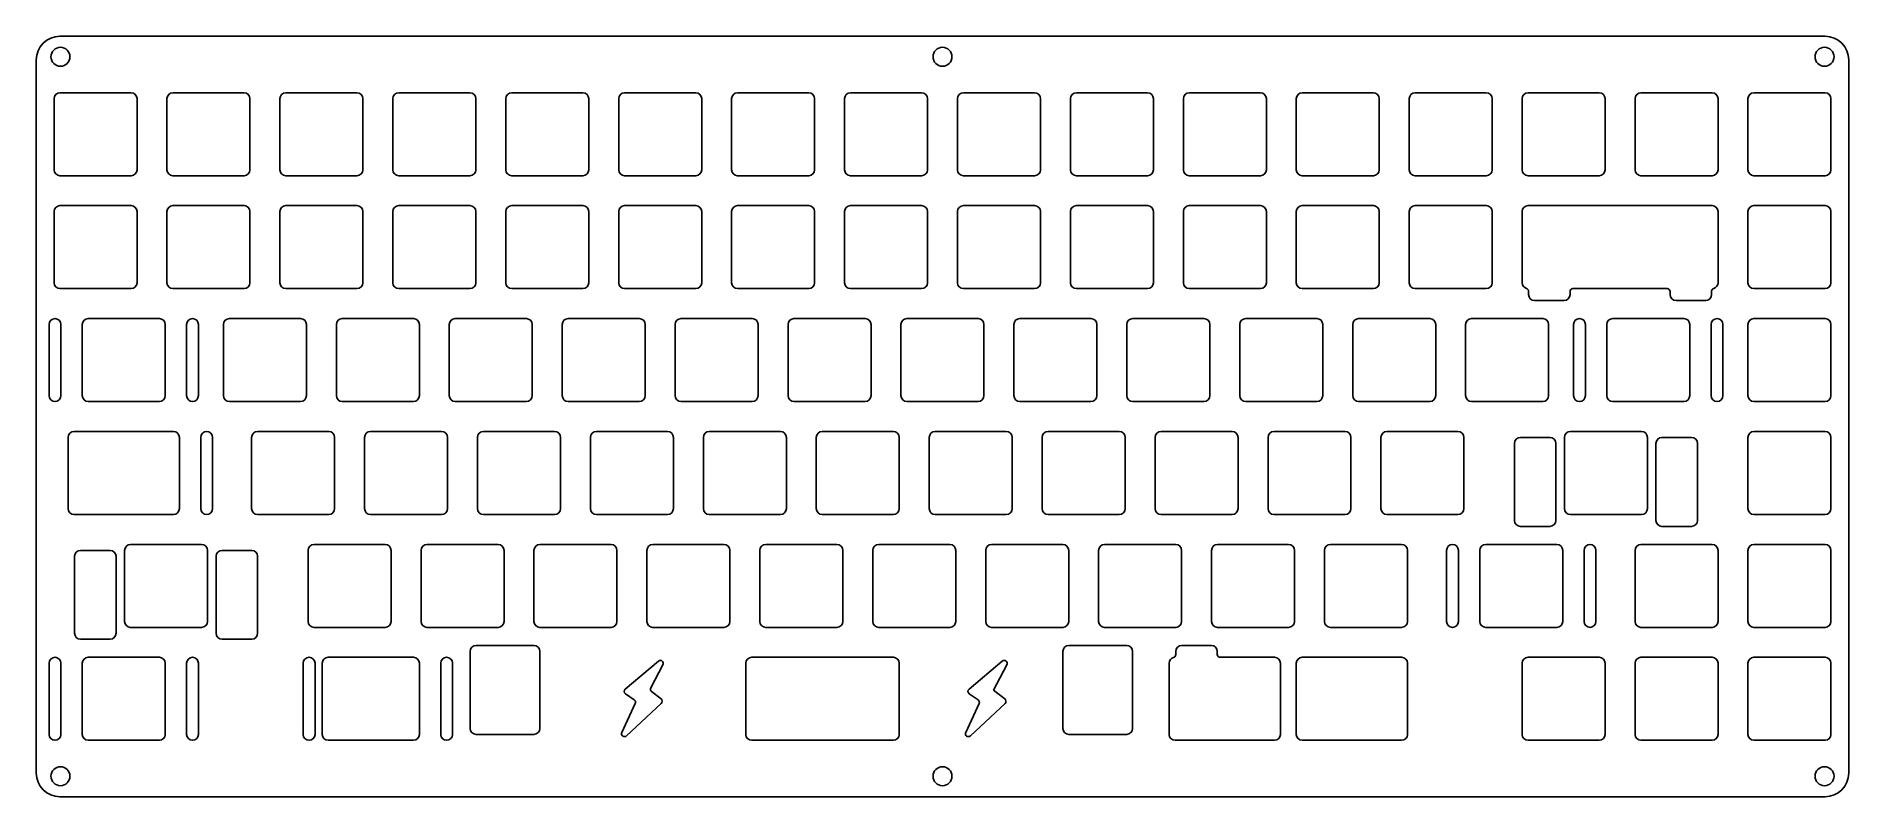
# Model space of a CAD drawing. Header units: millimetres. Extents: x -4 to 302, y -3 to 125.
import ezdxf

# ---------------------------------------------------------------- set-up
doc = ezdxf.new("R2010")
doc.units = ezdxf.units.MM

msp = doc.modelspace()

# ---------------------------------------------------------------- linework, layer by layer
at = {"color": 7, "linetype": 'Continuous', "lineweight": 25}
for p, q in [((297.67, 124.84), (-0.08, 124.84)), ((-4.08, 120.84), (-4.08, 0.54)), ((301.67, 0.54), (301.67, 120.84)), ((-1.08, 114.31), (-1.08, 102.31)), ((11.92, 115.31), (-0.08, 115.31)), ((12.92, 102.31), (12.92, 114.31)), ((17.97, 114.31), (17.97, 102.31)), ((30.97, 115.31), (18.97, 115.31)), ((31.97, 102.31), (31.97, 114.31)), ((37.02, 114.31), (37.02, 102.31)), ((50.02, 115.31), (38.02, 115.31)), ((51.02, 102.31), (51.02, 114.31)), ((56.07, 114.31), (56.07, 102.31)), ((69.07, 115.31), (57.07, 115.31)), ((70.07, 102.31), (70.07, 114.31)), ((75.12, 114.31), (75.12, 102.31)), ((88.12, 115.31), (76.12, 115.31)), ((89.12, 102.31), (89.12, 114.31)), ((94.17, 114.31), (94.17, 102.31)), ((107.17, 115.31), (95.17, 115.31)), ((108.17, 102.31), (108.17, 114.31)), ((113.22, 114.31), (113.22, 102.31)), ((126.22, 115.31), (114.22, 115.31)), ((127.22, 102.31), (127.22, 114.31)), ((132.27, 114.31), (132.27, 102.31)), ((145.27, 115.31), (133.27, 115.31)), ((146.27, 102.31), (146.27, 114.31)), ((151.32, 114.31), (151.32, 102.31)), ((164.32, 115.31), (152.32, 115.31)), ((165.32, 102.31), (165.32, 114.31)), ((170.37, 114.31), (170.37, 102.31)), ((183.37, 115.31), (171.37, 115.31)), ((184.37, 102.31), (184.37, 114.31)), ((189.42, 114.31), (189.42, 102.31)), ((202.42, 115.31), (190.42, 115.31)), ((203.42, 102.31), (203.42, 114.31)), ((208.47, 114.31), (208.47, 102.31)), ((221.47, 115.31), (209.47, 115.31)), ((222.47, 102.31), (222.47, 114.31)), ((227.52, 114.31), (227.52, 102.31)), ((240.52, 115.31), (228.52, 115.31)), ((241.52, 102.31), (241.52, 114.31)), ((246.57, 114.31), (246.57, 102.31)), ((259.57, 115.31), (247.57, 115.31)), ((260.57, 102.31), (260.57, 114.31)), ((265.62, 114.31), (265.62, 102.31)), ((278.62, 115.31), (266.62, 115.31)), ((279.62, 102.31), (279.62, 114.31)), ((284.67, 114.31), (284.67, 102.31)), ((297.67, 115.31), (285.67, 115.31)), ((298.67, 102.31), (298.67, 114.31)), ((-0.08, 101.31), (11.92, 101.31)), ((18.97, 101.31), (30.97, 101.31)), ((38.02, 101.31), (50.02, 101.31)), ((57.07, 101.31), (69.07, 101.31)), ((76.12, 101.31), (88.12, 101.31)), ((95.17, 101.31), (107.17, 101.31)), ((114.22, 101.31), (126.22, 101.31)), ((133.27, 101.31), (145.27, 101.31)), ((152.32, 101.31), (164.32, 101.31)), ((171.37, 101.31), (183.37, 101.31)), ((190.42, 101.31), (202.42, 101.31)), ((209.47, 101.31), (221.47, 101.31)), ((228.52, 101.31), (240.52, 101.31)), ((247.57, 101.31), (259.57, 101.31)), ((266.62, 101.31), (278.62, 101.31)), ((285.67, 101.31), (297.67, 101.31)), ((-1.08, 95.26), (-1.08, 83.26)), ((11.92, 96.26), (-0.08, 96.26)), ((12.92, 83.26), (12.92, 95.26)), ((17.97, 95.26), (17.97, 83.26)), ((30.97, 96.26), (18.97, 96.26)), ((31.97, 83.26), (31.97, 95.26)), ((37.02, 95.26), (37.02, 83.26)), ((50.02, 96.26), (38.02, 96.26)), ((51.02, 83.26), (51.02, 95.26)), ((56.07, 95.26), (56.07, 83.26)), ((69.07, 96.26), (57.07, 96.26)), ((70.07, 83.26), (70.07, 95.26)), ((75.12, 95.26), (75.12, 83.26)), ((88.12, 96.26), (76.12, 96.26)), ((89.12, 83.26), (89.12, 95.26)), ((94.17, 95.26), (94.17, 83.26)), ((107.17, 96.26), (95.17, 96.26)), ((108.17, 83.26), (108.17, 95.26)), ((113.22, 95.26), (113.22, 83.26)), ((126.22, 96.26), (114.22, 96.26)), ((127.22, 83.26), (127.22, 95.26)), ((132.27, 95.26), (132.27, 83.26)), ((145.27, 96.26), (133.27, 96.26)), ((146.27, 83.26), (146.27, 95.26)), ((151.32, 95.26), (151.32, 83.26)), ((164.32, 96.26), (152.32, 96.26)), ((165.32, 83.26), (165.32, 95.26)), ((170.37, 95.26), (170.37, 83.26)), ((183.37, 96.26), (171.37, 96.26)), ((184.37, 83.26), (184.37, 95.26)), ((189.42, 95.26), (189.42, 83.26)), ((202.42, 96.26), (190.42, 96.26)), ((203.42, 83.26), (203.42, 95.26)), ((208.47, 95.26), (208.47, 83.26)), ((221.47, 96.26), (209.47, 96.26)), ((222.47, 83.26), (222.47, 95.26)), ((227.52, 95.26), (227.52, 83.26)), ((240.52, 96.26), (228.52, 96.26)), ((241.52, 83.26), (241.52, 95.26)), ((246.57, 95.26), (246.57, 83.26)), ((278.62, 96.26), (247.57, 96.26)), ((279.62, 83.26), (279.62, 95.26)), ((284.67, 95.26), (284.67, 83.26)), ((297.67, 96.26), (285.67, 96.26)), ((298.67, 83.26), (298.67, 95.26)), ((-0.08, 82.26), (11.92, 82.26)), ((18.97, 82.26), (30.97, 82.26)), ((38.02, 82.26), (50.02, 82.26)), ((57.07, 82.26), (69.07, 82.26)), ((76.12, 82.26), (88.12, 82.26)), ((95.17, 82.26), (107.17, 82.26)), ((114.22, 82.26), (126.22, 82.26)), ((133.27, 82.26), (145.27, 82.26)), ((152.32, 82.26), (164.32, 82.26)), ((171.37, 82.26), (183.37, 82.26)), ((190.42, 82.26), (202.42, 82.26)), ((209.47, 82.26), (221.47, 82.26)), ((228.52, 82.26), (240.52, 82.26)), ((247.65, 81.82), (247.65, 81.26)), ((248.65, 80.26), (253.65, 80.26)), ((254.65, 81.26), (254.65, 81.76)), ((255.15, 82.26), (271.03, 82.26)), ((271.53, 81.76), (271.53, 81.26)), ((272.53, 80.26), (277.53, 80.26)), ((278.53, 81.26), (278.53, 81.82)), ((285.67, 82.26), (297.67, 82.26)), ((16.68, 77.21), (4.68, 77.21)), ((40.49, 77.21), (28.49, 77.21)), ((59.54, 77.21), (47.54, 77.21)), ((78.59, 77.21), (66.59, 77.21)), ((97.64, 77.21), (85.64, 77.21)), ((116.69, 77.21), (104.69, 77.21)), ((135.74, 77.21), (123.74, 77.21)), ((154.79, 77.21), (142.79, 77.21)), ((173.84, 77.21), (161.84, 77.21)), ((192.89, 77.21), (180.89, 77.21)), ((211.94, 77.21), (199.94, 77.21)), ((230.99, 77.21), (218.99, 77.21)), ((250.04, 77.21), (238.04, 77.21)), ((273.85, 77.21), (261.85, 77.21)), ((297.67, 77.21), (285.67, 77.21)), ((-1.92, 76.21), (-1.92, 64.21)), ((0.08, 64.21), (0.08, 76.21)), ((3.68, 76.21), (3.68, 64.21)), ((17.68, 64.21), (17.68, 76.21)), ((21.28, 76.21), (21.28, 64.21)), ((23.28, 64.21), (23.28, 76.21)), ((27.49, 76.21), (27.49, 64.21)), ((41.49, 64.21), (41.49, 76.21)), ((46.54, 76.21), (46.54, 64.21)), ((60.54, 64.21), (60.54, 76.21)), ((65.59, 76.21), (65.59, 64.21)), ((79.59, 64.21), (79.59, 76.21)), ((84.64, 76.21), (84.64, 64.21)), ((98.64, 64.21), (98.64, 76.21)), ((103.69, 76.21), (103.69, 64.21)), ((117.69, 64.21), (117.69, 76.21)), ((122.74, 76.21), (122.74, 64.21)), ((136.74, 64.21), (136.74, 76.21)), ((141.79, 76.21), (141.79, 64.21)), ((155.79, 64.21), (155.79, 76.21)), ((160.84, 76.21), (160.84, 64.21)), ((174.84, 64.21), (174.84, 76.21)), ((179.89, 76.21), (179.89, 64.21)), ((193.89, 64.21), (193.89, 76.21)), ((198.94, 76.21), (198.94, 64.21)), ((212.94, 64.21), (212.94, 76.21)), ((217.99, 76.21), (217.99, 64.21)), ((231.99, 64.21), (231.99, 76.21)), ((237.04, 76.21), (237.04, 64.21)), ((251.04, 64.21), (251.04, 76.21)), ((255.25, 76.21), (255.25, 64.21)), ((257.25, 64.21), (257.25, 76.21)), ((260.85, 76.21), (260.85, 64.21)), ((274.85, 64.21), (274.85, 76.21)), ((278.45, 76.21), (278.45, 64.21)), ((280.45, 64.21), (280.45, 76.21)), ((284.67, 76.21), (284.67, 64.21)), ((298.67, 64.21), (298.67, 76.21)), ((4.68, 63.21), (16.68, 63.21)), ((28.49, 63.21), (40.49, 63.21)), ((47.54, 63.21), (59.54, 63.21)), ((66.59, 63.21), (78.59, 63.21)), ((85.64, 63.21), (97.64, 63.21)), ((104.69, 63.21), (116.69, 63.21)), ((123.74, 63.21), (135.74, 63.21)), ((142.79, 63.21), (154.79, 63.21)), ((161.84, 63.21), (173.84, 63.21)), ((180.89, 63.21), (192.89, 63.21)), ((199.94, 63.21), (211.94, 63.21)), ((218.99, 63.21), (230.99, 63.21)), ((238.04, 63.21), (250.04, 63.21)), ((261.85, 63.21), (273.85, 63.21)), ((285.67, 63.21), (297.67, 63.21)), ((19.06, 58.16), (2.3, 58.16)), ((45.25, 58.16), (33.25, 58.16)), ((64.3, 58.16), (52.3, 58.16)), ((83.35, 58.16), (71.35, 58.16)), ((102.4, 58.16), (90.4, 58.16)), ((121.45, 58.16), (109.45, 58.16)), ((140.5, 58.16), (128.5, 58.16)), ((159.55, 58.16), (147.55, 58.16)), ((178.6, 58.16), (166.6, 58.16)), ((197.65, 58.16), (185.65, 58.16)), ((216.7, 58.16), (204.7, 58.16)), ((235.75, 58.16), (223.75, 58.16)), ((266.71, 58.16), (254.71, 58.16)), ((297.67, 58.16), (285.67, 58.16)), ((1.3, 57.16), (1.3, 45.16)), ((20.06, 45.16), (20.06, 57.16)), ((23.66, 57.16), (23.66, 45.16)), ((25.66, 45.16), (25.66, 57.16)), ((32.25, 57.16), (32.25, 45.16)), ((46.25, 45.16), (46.25, 57.16)), ((51.3, 57.16), (51.3, 45.16)), ((65.3, 45.16), (65.3, 57.16)), ((70.35, 57.16), (70.35, 45.16)), ((84.35, 45.16), (84.35, 57.16)), ((89.4, 57.16), (89.4, 45.16)), ((103.4, 45.16), (103.4, 57.16)), ((108.45, 57.16), (108.45, 45.16)), ((122.45, 45.16), (122.45, 57.16)), ((127.5, 57.16), (127.5, 45.16)), ((141.5, 45.16), (141.5, 57.16)), ((146.55, 57.16), (146.55, 45.16)), ((160.55, 45.16), (160.55, 57.16)), ((165.6, 57.16), (165.6, 45.16)), ((179.6, 45.16), (179.6, 57.16)), ((184.65, 57.16), (184.65, 45.16)), ((198.65, 45.16), (198.65, 57.16)), ((203.7, 57.16), (203.7, 45.16)), ((217.7, 45.16), (217.7, 57.16)), ((222.75, 57.16), (222.75, 45.16)), ((236.75, 45.16), (236.75, 57.16)), ((245.27, 56.16), (245.27, 43.16)), ((251.27, 57.16), (246.27, 57.16)), ((252.27, 43.16), (252.27, 56.16)), ((253.71, 57.16), (253.71, 45.16)), ((267.71, 45.16), (267.71, 57.16)), ((269.15, 56.16), (269.15, 43.16)), ((275.15, 57.16), (270.15, 57.16)), ((276.15, 43.16), (276.15, 56.16)), ((284.67, 57.16), (284.67, 45.16)), ((298.67, 45.16), (298.67, 57.16)), ((2.3, 44.16), (19.06, 44.16)), ((33.25, 44.16), (45.25, 44.16)), ((52.3, 44.16), (64.3, 44.16)), ((71.35, 44.16), (83.35, 44.16)), ((90.4, 44.16), (102.4, 44.16)), ((109.45, 44.16), (121.45, 44.16)), ((128.5, 44.16), (140.5, 44.16)), ((147.55, 44.16), (159.55, 44.16)), ((166.6, 44.16), (178.6, 44.16)), ((185.65, 44.16), (197.65, 44.16)), ((204.7, 44.16), (216.7, 44.16)), ((223.75, 44.16), (235.75, 44.16)), ((254.71, 44.16), (266.71, 44.16)), ((285.67, 44.16), (297.67, 44.16)), ((246.27, 42.16), (251.27, 42.16)), ((270.15, 42.16), (275.15, 42.16)), ((2.38, 37.11), (2.38, 24.11)), ((8.38, 38.11), (3.38, 38.11)), ((9.38, 24.11), (9.38, 37.11)), ((10.82, 38.11), (10.82, 26.11)), ((23.82, 39.11), (11.82, 39.11)), ((24.82, 26.11), (24.82, 38.11)), ((26.26, 37.11), (26.26, 24.11)), ((32.26, 38.11), (27.26, 38.11)), ((33.26, 24.11), (33.26, 37.11)), ((41.78, 38.11), (41.78, 26.11)), ((54.78, 39.11), (42.78, 39.11)), ((55.78, 26.11), (55.78, 38.11)), ((60.83, 38.11), (60.83, 26.11)), ((73.83, 39.11), (61.83, 39.11)), ((74.83, 26.11), (74.83, 38.11)), ((79.88, 38.11), (79.88, 26.11)), ((92.88, 39.11), (80.88, 39.11)), ((93.88, 26.11), (93.88, 38.11)), ((98.93, 38.11), (98.93, 26.11)), ((111.93, 39.11), (99.93, 39.11)), ((112.93, 26.11), (112.93, 38.11)), ((117.98, 38.11), (117.98, 26.11)), ((130.98, 39.11), (118.98, 39.11)), ((131.98, 26.11), (131.98, 38.11)), ((137.03, 38.11), (137.03, 26.11)), ((150.03, 39.11), (138.03, 39.11)), ((151.03, 26.11), (151.03, 38.11)), ((156.08, 38.11), (156.08, 26.11)), ((169.08, 39.11), (157.08, 39.11)), ((170.08, 26.11), (170.08, 38.11)), ((175.13, 38.11), (175.13, 26.11)), ((188.13, 39.11), (176.13, 39.11)), ((189.13, 26.11), (189.13, 38.11)), ((194.18, 38.11), (194.18, 26.11)), ((207.18, 39.11), (195.18, 39.11)), ((208.18, 26.11), (208.18, 38.11)), ((213.23, 38.11), (213.23, 26.11)), ((226.23, 39.11), (214.23, 39.11)), ((227.23, 26.11), (227.23, 38.11)), ((233.82, 38.11), (233.82, 26.11)), ((235.82, 26.11), (235.82, 38.11)), ((239.42, 38.11), (239.42, 26.11)), ((252.42, 39.11), (240.42, 39.11)), ((253.42, 26.11), (253.42, 38.11)), ((257.02, 38.11), (257.02, 26.11)), ((259.02, 26.11), (259.02, 38.11)), ((265.62, 38.11), (265.62, 26.11)), ((278.62, 39.11), (266.62, 39.11)), ((279.62, 26.11), (279.62, 38.11)), ((284.67, 38.11), (284.67, 26.11)), ((297.67, 39.11), (285.67, 39.11)), ((298.67, 26.11), (298.67, 38.11)), ((11.82, 25.11), (23.82, 25.11)), ((42.78, 25.11), (54.78, 25.11)), ((61.83, 25.11), (73.83, 25.11)), ((80.88, 25.11), (92.88, 25.11)), ((99.93, 25.11), (111.93, 25.11)), ((118.98, 25.11), (130.98, 25.11)), ((138.03, 25.11), (150.03, 25.11)), ((157.08, 25.11), (169.08, 25.11)), ((176.13, 25.11), (188.13, 25.11)), ((195.18, 25.11), (207.18, 25.11)), ((214.23, 25.11), (226.23, 25.11)), ((240.42, 25.11), (252.42, 25.11)), ((266.62, 25.11), (278.62, 25.11)), ((285.67, 25.11), (297.67, 25.11)), ((3.38, 23.11), (8.38, 23.11)), ((27.26, 23.11), (32.26, 23.11)), ((79.86, 22.06), (70.1, 22.06)), ((179.86, 22.06), (170.1, 22.06)), ((194.15, 22.06), (189.15, 22.06)), ((-1.92, 19.06), (-1.92, 7.06)), ((0.08, 7.06), (0.08, 19.06)), ((3.68, 19.06), (3.68, 7.06)), ((16.68, 20.06), (4.68, 20.06)), ((17.68, 7.06), (17.68, 19.06)), ((21.28, 19.06), (21.28, 7.06)), ((23.28, 7.06), (23.28, 19.06)), ((40.94, 19.06), (40.94, 7.06)), ((42.94, 7.06), (42.94, 19.06)), ((44.16, 19.06), (44.16, 7.06)), ((59.54, 20.06), (45.16, 20.06)), ((60.54, 7.06), (60.54, 19.06)), ((64.14, 19.06), (64.14, 7.06)), ((66.14, 7.06), (66.14, 19.06)), ((69.1, 21.06), (69.1, 8.06)), ((80.86, 8.06), (80.86, 21.06)), ((100.88, 19.41), (95.27, 14.71)), ((99.58, 14.92), (101.64, 18.79)), ((115.6, 19.06), (115.6, 7.06)), ((140.5, 20.06), (116.6, 20.06)), ((141.5, 7.06), (141.5, 19.06)), ((158.88, 19.41), (153.27, 14.71)), ((157.38, 14.54), (159.64, 18.79)), ((169.1, 21.06), (169.1, 8.06)), ((180.86, 8.06), (180.86, 21.06)), ((187.03, 19.06), (187.03, 7.06)), ((188.15, 21.06), (188.15, 20.52)), ((195.15, 20.56), (195.15, 21.06)), ((204.8, 20.06), (195.65, 20.06)), ((205.8, 7.06), (205.8, 19.06)), ((208.47, 19.06), (208.47, 7.06)), ((226.23, 20.06), (209.47, 20.06)), ((227.23, 7.06), (227.23, 19.06)), ((246.57, 19.06), (246.57, 7.06)), ((259.57, 20.06), (247.57, 20.06)), ((260.57, 7.06), (260.57, 19.06)), ((265.62, 19.06), (265.62, 7.06)), ((278.62, 20.06), (266.62, 20.06)), ((279.62, 7.06), (279.62, 19.06)), ((284.67, 19.06), (284.67, 7.06)), ((297.67, 20.06), (285.67, 20.06)), ((298.67, 7.06), (298.67, 19.06)), ((96.96, 12.25), (94.7, 7.4)), ((95.31, 13.92), (96.8, 12.87)), ((95.49, 6.82), (101.34, 12.28)), ((101.31, 13.04), (99.71, 14.29)), ((154.96, 12.25), (152.7, 7.4)), ((153.31, 13.92), (154.8, 12.87)), ((153.49, 6.82), (159.34, 12.28)), ((159.31, 13.04), (157.38, 14.54)), ((70.1, 7.06), (79.86, 7.06)), ((170.1, 7.06), (179.86, 7.06)), ((4.68, 6.06), (16.68, 6.06)), ((45.16, 6.06), (59.54, 6.06)), ((116.6, 6.06), (140.5, 6.06)), ((188.03, 6.06), (204.8, 6.06)), ((209.47, 6.06), (226.23, 6.06)), ((247.57, 6.06), (259.57, 6.06)), ((266.62, 6.06), (278.62, 6.06)), ((285.67, 6.06), (297.67, 6.06)), ((-0.08, -3.46), (297.67, -3.46))]:
    msp.add_line(p, q, dxfattribs=at)
for centre in [(0, 121.38), (148.79, 121.38), (297.58, 121.38), (0, 0), (148.79, 0), (297.58, 0)]:
    msp.add_circle(centre, 1.6, dxfattribs=at)
for centre, radius, start, end in [((-0.08, 120.84), 4, 90, 180), ((297.67, 120.84), 4, 0, 90), ((-0.08, 114.31), 1, 90, 180), ((11.92, 114.31), 1, 0, 90), ((18.97, 114.31), 1, 90, 180), ((30.97, 114.31), 1, 0, 90), ((38.02, 114.31), 1, 90, 180), ((50.02, 114.31), 1, 0, 90), ((57.07, 114.31), 1, 90, 180), ((69.07, 114.31), 1, 0, 90), ((76.12, 114.31), 1, 90, 180), ((88.12, 114.31), 1, 0, 90), ((95.17, 114.31), 1, 90, 180), ((107.17, 114.31), 1, 0, 90), ((114.22, 114.31), 1, 90, 180), ((126.22, 114.31), 1, 0, 90), ((133.27, 114.31), 1, 90, 180), ((145.27, 114.31), 1, 0, 90), ((152.32, 114.31), 1, 90, 180), ((164.32, 114.31), 1, 0, 90), ((171.37, 114.31), 1, 90, 180), ((183.37, 114.31), 1, 0, 90), ((190.42, 114.31), 1, 90, 180), ((202.42, 114.31), 1, 0, 90), ((209.47, 114.31), 1, 90, 180), ((221.47, 114.31), 1, 0, 90), ((228.52, 114.31), 1, 90, 180), ((240.52, 114.31), 1, 0, 90), ((247.57, 114.31), 1, 90, 180), ((259.57, 114.31), 1, 0, 90), ((266.62, 114.31), 1, 90, 180), ((278.62, 114.31), 1, 0, 90), ((285.67, 114.31), 1, 90, 180), ((297.67, 114.31), 1, 0, 90), ((-0.08, 102.31), 1, 180, 270), ((11.92, 102.31), 1, 270, 360), ((18.97, 102.31), 1, 180, 270), ((30.97, 102.31), 1, 270, 360), ((38.02, 102.31), 1, 180, 270), ((50.02, 102.31), 1, 270, 360), ((57.07, 102.31), 1, 180, 270), ((69.07, 102.31), 1, 270, 360), ((76.12, 102.31), 1, 180, 270), ((88.12, 102.31), 1, 270, 360), ((95.17, 102.31), 1, 180, 270), ((107.17, 102.31), 1, 270, 360), ((114.22, 102.31), 1, 180, 270), ((126.22, 102.31), 1, 270, 360), ((133.27, 102.31), 1, 180, 270), ((145.27, 102.31), 1, 270, 360), ((152.32, 102.31), 1, 180, 270), ((164.32, 102.31), 1, 270, 360), ((171.37, 102.31), 1, 180, 270), ((183.37, 102.31), 1, 270, 360), ((190.42, 102.31), 1, 180, 270), ((202.42, 102.31), 1, 270, 360), ((209.47, 102.31), 1, 180, 270), ((221.47, 102.31), 1, 270, 360), ((228.52, 102.31), 1, 180, 270), ((240.52, 102.31), 1, 270, 360), ((247.57, 102.31), 1, 180, 270), ((259.57, 102.31), 1, 270, 360), ((266.62, 102.31), 1, 180, 270), ((278.62, 102.31), 1, 270, 360), ((285.67, 102.31), 1, 180, 270), ((297.67, 102.31), 1, 270, 360), ((-0.08, 95.26), 1, 90, 180), ((11.92, 95.26), 1, 360, 90), ((18.97, 95.26), 1, 90, 180), ((30.97, 95.26), 1, 360, 90), ((38.02, 95.26), 1, 90, 180), ((50.02, 95.26), 1, 360, 90), ((57.07, 95.26), 1, 90, 180), ((69.07, 95.26), 1, 0, 90), ((76.12, 95.26), 1, 90, 180), ((88.12, 95.26), 1, 0, 90), ((95.17, 95.26), 1, 90, 180), ((107.17, 95.26), 1, 0, 90), ((114.22, 95.26), 1, 90, 180), ((126.22, 95.26), 1, 360, 90), ((133.27, 95.26), 1, 90, 180), ((145.27, 95.26), 1, 360, 90), ((152.32, 95.26), 1, 90, 180), ((164.32, 95.26), 1, 0, 90), ((171.37, 95.26), 1, 90, 180), ((183.37, 95.26), 1, 0, 90), ((190.42, 95.26), 1, 90, 180), ((202.42, 95.26), 1, 0, 90), ((209.47, 95.26), 1, 90, 180), ((221.47, 95.26), 1, 0, 90), ((228.52, 95.26), 1, 90, 180), ((240.52, 95.26), 1, 0, 90), ((247.57, 95.26), 1, 90, 180), ((278.62, 95.26), 1, 0, 90), ((285.67, 95.26), 1, 90, 180), ((297.67, 95.26), 1, 0, 90), ((-0.08, 83.26), 1, 180, 270), ((11.92, 83.26), 1, 270, 360), ((18.97, 83.26), 1, 180, 270), ((30.97, 83.26), 1, 270, 360), ((38.02, 83.26), 1, 180, 270), ((50.02, 83.26), 1, 270, 360), ((57.07, 83.26), 1, 180, 270), ((69.07, 83.26), 1, 270, 360), ((76.12, 83.26), 1, 180, 270), ((88.12, 83.26), 1, 270, 360), ((95.17, 83.26), 1, 180, 270), ((107.17, 83.26), 1, 270, 360), ((114.22, 83.26), 1, 180, 270), ((126.22, 83.26), 1, 270, 0), ((133.27, 83.26), 1, 180, 270), ((145.27, 83.26), 1, 270, 0), ((152.32, 83.26), 1, 180, 270), ((164.32, 83.26), 1, 270, 0), ((171.37, 83.26), 1, 180, 270), ((183.37, 83.26), 1, 270, 0), ((190.42, 83.26), 1, 180, 270), ((202.42, 83.26), 1, 270, 0), ((209.47, 83.26), 1, 180, 270), ((221.47, 83.26), 1, 270, 0), ((228.52, 83.26), 1, 180, 270), ((240.52, 83.26), 1, 270, 0), ((247.57, 83.26), 1, 180, 254.0181), ((278.62, 83.26), 1, 285.9819, 0), ((285.67, 83.26), 1, 180, 270), ((297.67, 83.26), 1, 270, 0), ((247.15, 81.82), 0.5, 0, 74.0181), ((248.65, 81.26), 1, 180, 270), ((253.65, 81.26), 1, 270, 0), ((255.15, 81.76), 0.5, 90, 180), ((271.03, 81.76), 0.5, 360, 90), ((272.53, 81.26), 1, 180, 270), ((277.53, 81.26), 1, 270, 0), ((279.03, 81.82), 0.5, 105.9819, 180), ((-0.92, 76.21), 1, 0, 180), ((4.68, 76.21), 1, 90, 180), ((16.68, 76.21), 1, 0, 90), ((22.28, 76.21), 1, 0, 180), ((28.49, 76.21), 1, 90, 180), ((40.49, 76.21), 1, 0, 90), ((47.54, 76.21), 1, 90, 180), ((59.54, 76.21), 1, 0, 90), ((66.59, 76.21), 1, 90, 180), ((78.59, 76.21), 1, 0, 90), ((85.64, 76.21), 1, 90, 180), ((97.64, 76.21), 1, 0, 90), ((104.69, 76.21), 1, 90, 180), ((116.69, 76.21), 1, 0, 90), ((123.74, 76.21), 1, 90, 180), ((135.74, 76.21), 1, 0, 90), ((142.79, 76.21), 1, 90, 180), ((154.79, 76.21), 1, 0, 90), ((161.84, 76.21), 1, 90, 180), ((173.84, 76.21), 1, 0, 90), ((180.89, 76.21), 1, 90, 180), ((192.89, 76.21), 1, 0, 90), ((199.94, 76.21), 1, 90, 180), ((211.94, 76.21), 1, 0, 90), ((218.99, 76.21), 1, 90, 180), ((230.99, 76.21), 1, 0, 90), ((238.04, 76.21), 1, 90, 180), ((250.04, 76.21), 1, 0, 90), ((256.25, 76.21), 1, 360, 180), ((261.85, 76.21), 1, 90, 180), ((273.85, 76.21), 1, 360, 90), ((279.45, 76.21), 1, 0, 180), ((285.67, 76.21), 1, 90, 180), ((297.67, 76.21), 1, 0, 90), ((-0.92, 64.21), 1, 180, 0), ((4.68, 64.21), 1, 180, 270), ((16.68, 64.21), 1, 270, 0), ((22.28, 64.21), 1, 180, 0), ((28.49, 64.21), 1, 180, 270), ((40.49, 64.21), 1, 270, 0), ((47.54, 64.21), 1, 180, 270), ((59.54, 64.21), 1, 270, 0), ((66.59, 64.21), 1, 180, 270), ((78.59, 64.21), 1, 270, 0), ((85.64, 64.21), 1, 180, 270), ((97.64, 64.21), 1, 270, 0), ((104.69, 64.21), 1, 180, 270), ((116.69, 64.21), 1, 270, 360), ((123.74, 64.21), 1, 180, 270), ((135.74, 64.21), 1, 270, 0), ((142.79, 64.21), 1, 180, 270), ((154.79, 64.21), 1, 270, 0), ((161.84, 64.21), 1, 180, 270), ((173.84, 64.21), 1, 270, 0), ((180.89, 64.21), 1, 180, 270), ((192.89, 64.21), 1, 270, 0), ((199.94, 64.21), 1, 180, 270), ((211.94, 64.21), 1, 270, 0), ((218.99, 64.21), 1, 180, 270), ((230.99, 64.21), 1, 270, 0), ((238.04, 64.21), 1, 180, 270), ((250.04, 64.21), 1, 270, 0), ((256.25, 64.21), 1, 180, 360), ((261.85, 64.21), 1, 180, 270), ((273.85, 64.21), 1, 270, 0), ((279.45, 64.21), 1, 180, 0), ((285.67, 64.21), 1, 180, 270), ((297.67, 64.21), 1, 270, 360), ((2.3, 57.16), 1, 90, 180), ((19.06, 57.16), 1, 360, 90), ((24.66, 57.16), 1, 0, 180), ((33.25, 57.16), 1, 90, 180), ((45.25, 57.16), 1, 360, 90), ((52.3, 57.16), 1, 90, 180), ((64.3, 57.16), 1, 0, 90), ((71.35, 57.16), 1, 90, 180), ((83.35, 57.16), 1, 0, 90), ((90.4, 57.16), 1, 90, 180), ((102.4, 57.16), 1, 0, 90), ((109.45, 57.16), 1, 90, 180), ((121.45, 57.16), 1, 0, 90), ((128.5, 57.16), 1, 90, 180), ((140.5, 57.16), 1, 360, 90), ((147.55, 57.16), 1, 90, 180), ((159.55, 57.16), 1, 360, 90), ((166.6, 57.16), 1, 90, 180), ((178.6, 57.16), 1, 360, 90), ((185.65, 57.16), 1, 90, 180), ((197.65, 57.16), 1, 360, 90), ((204.7, 57.16), 1, 90, 180), ((216.7, 57.16), 1, 0, 90), ((223.75, 57.16), 1, 90, 180), ((235.75, 57.16), 1, 360, 90), ((254.71, 57.16), 1, 90, 180), ((266.71, 57.16), 1, 0, 90), ((285.67, 57.16), 1, 90, 180), ((297.67, 57.16), 1, 0, 90), ((246.27, 56.16), 1, 90, 180), ((251.27, 56.16), 1, 360, 90), ((270.15, 56.16), 1, 90, 180), ((275.15, 56.16), 1, 0, 90), ((2.3, 45.16), 1, 180, 270), ((19.06, 45.16), 1, 270, 360), ((24.66, 45.16), 1, 180, 0), ((33.25, 45.16), 1, 180, 270), ((45.25, 45.16), 1, 270, 360), ((52.3, 45.16), 1, 180, 270), ((64.3, 45.16), 1, 270, 360), ((71.35, 45.16), 1, 180, 270), ((83.35, 45.16), 1, 270, 360), ((90.4, 45.16), 1, 180, 270), ((102.4, 45.16), 1, 270, 360), ((109.45, 45.16), 1, 180, 270), ((121.45, 45.16), 1, 270, 0), ((128.5, 45.16), 1, 180, 270), ((140.5, 45.16), 1, 270, 0), ((147.55, 45.16), 1, 180, 270), ((159.55, 45.16), 1, 270, 0), ((166.6, 45.16), 1, 180, 270), ((178.6, 45.16), 1, 270, 0), ((185.65, 45.16), 1, 180, 270), ((197.65, 45.16), 1, 270, 0), ((204.7, 45.16), 1, 180, 270), ((216.7, 45.16), 1, 270, 0), ((223.75, 45.16), 1, 180, 270), ((235.75, 45.16), 1, 270, 0), ((246.27, 43.16), 1, 180, 270), ((251.27, 43.16), 1, 270, 0), ((254.71, 45.16), 1, 180, 270), ((266.71, 45.16), 1, 270, 0), ((270.15, 43.16), 1, 180, 270), ((275.15, 43.16), 1, 270, 0), ((285.67, 45.16), 1, 180, 270), ((297.67, 45.16), 1, 270, 0), ((3.38, 37.11), 1, 90, 180), ((8.38, 37.11), 1, 360, 90), ((11.82, 38.11), 1, 90, 180), ((23.82, 38.11), 1, 0, 90), ((27.26, 37.11), 1, 90, 180), ((32.26, 37.11), 1, 360, 90), ((42.78, 38.11), 1, 90, 180), ((54.78, 38.11), 1, 0, 90), ((61.83, 38.11), 1, 90, 180), ((73.83, 38.11), 1, 0, 90), ((80.88, 38.11), 1, 90, 180), ((92.88, 38.11), 1, 0, 90), ((99.93, 38.11), 1, 90, 180), ((111.93, 38.11), 1, 0, 90), ((118.98, 38.11), 1, 90, 180), ((130.98, 38.11), 1, 0, 90), ((138.03, 38.11), 1, 90, 180), ((150.03, 38.11), 1, 0, 90), ((157.08, 38.11), 1, 90, 180), ((169.08, 38.11), 1, 0, 90), ((176.13, 38.11), 1, 90, 180), ((188.13, 38.11), 1, 0, 90), ((195.18, 38.11), 1, 90, 180), ((207.18, 38.11), 1, 0, 90), ((214.23, 38.11), 1, 90, 180), ((226.23, 38.11), 1, 0, 90), ((234.82, 38.11), 1, 0, 180), ((240.42, 38.11), 1, 90, 180), ((252.42, 38.11), 1, 0, 90), ((258.02, 38.11), 1, 0, 180), ((266.62, 38.11), 1, 90, 180), ((278.62, 38.11), 1, 0, 90), ((285.67, 38.11), 1, 90, 180), ((297.67, 38.11), 1, 0, 90), ((11.82, 26.11), 1, 180, 270), ((23.82, 26.11), 1, 270, 0), ((42.78, 26.11), 1, 180, 270), ((54.78, 26.11), 1, 270, 0), ((61.83, 26.11), 1, 180, 270), ((73.83, 26.11), 1, 270, 360), ((80.88, 26.11), 1, 180, 270), ((92.88, 26.11), 1, 270, 360), ((99.93, 26.11), 1, 180, 270), ((111.93, 26.11), 1, 270, 360), ((118.98, 26.11), 1, 180, 270), ((130.98, 26.11), 1, 270, 360), ((138.03, 26.11), 1, 180, 270), ((150.03, 26.11), 1, 270, 360), ((157.08, 26.11), 1, 180, 270), ((169.08, 26.11), 1, 270, 360), ((176.13, 26.11), 1, 180, 270), ((188.13, 26.11), 1, 270, 360), ((195.18, 26.11), 1, 180, 270), ((207.18, 26.11), 1, 270, 360), ((214.23, 26.11), 1, 180, 270), ((226.23, 26.11), 1, 270, 360), ((234.82, 26.11), 1, 180, 0), ((240.42, 26.11), 1, 180, 270), ((252.42, 26.11), 1, 270, 360), ((258.02, 26.11), 1, 180, 0), ((266.62, 26.11), 1, 180, 270), ((278.62, 26.11), 1, 270, 360), ((285.67, 26.11), 1, 180, 270), ((297.67, 26.11), 1, 270, 360), ((3.38, 24.11), 1, 180, 270), ((8.38, 24.11), 1, 270, 0), ((27.26, 24.11), 1, 180, 270), ((32.26, 24.11), 1, 270, 0), ((70.1, 21.06), 1, 90, 180), ((79.86, 21.06), 1, 0, 90), ((170.1, 21.06), 1, 90, 180), ((179.86, 21.06), 1, 0, 90), ((189.15, 21.06), 1, 90, 180), ((194.15, 21.06), 1, 0, 90), ((-0.92, 19.06), 1, 0, 180), ((4.68, 19.06), 1, 90, 180), ((16.68, 19.06), 1, 0, 90), ((22.28, 19.06), 1, 0, 180), ((41.94, 19.06), 1, 0, 180), ((45.16, 19.06), 1, 90, 180), ((59.54, 19.06), 1, 0, 90), ((65.14, 19.06), 1, 0, 180), ((101.2, 19.03), 0.5, 332, 130), ((116.6, 19.06), 1, 90, 180), ((140.5, 19.06), 1, 0, 90), ((159.2, 19.03), 0.5, 332, 130), ((188.03, 19.06), 1, 104.7242, 180), ((187.65, 20.52), 0.5, 284.7242, 0), ((195.65, 20.56), 0.5, 180, 270), ((204.8, 19.06), 1, 0, 90), ((209.47, 19.06), 1, 90, 180), ((226.23, 19.06), 1, 0, 90), ((247.57, 19.06), 1, 90, 180), ((259.57, 19.06), 1, 0, 90), ((266.62, 19.06), 1, 90, 180), ((278.62, 19.06), 1, 0, 90), ((285.67, 19.06), 1, 90, 180), ((297.67, 19.06), 1, 0, 90), ((95.59, 14.33), 0.5, 130, 235), ((96.51, 12.46), 0.5, 335, 55), ((100.02, 14.68), 0.5, 152, 232), ((101, 12.64), 0.5, 313, 52), ((153.59, 14.33), 0.5, 130, 235), ((154.51, 12.46), 0.5, 335, 55), ((159, 12.64), 0.5, 313, 52), ((-0.92, 7.06), 1, 180, 0), ((4.68, 7.06), 1, 180, 270), ((16.68, 7.06), 1, 270, 0), ((22.28, 7.06), 1, 180, 0), ((41.94, 7.06), 1, 180, 0), ((45.16, 7.06), 1, 180, 270), ((59.54, 7.06), 1, 270, 0), ((65.14, 7.06), 1, 180, 0), ((70.1, 8.06), 1, 180, 270), ((79.86, 8.06), 1, 270, 0), ((95.15, 7.18), 0.5, 155, 313), ((116.6, 7.06), 1, 180, 270), ((140.5, 7.06), 1, 270, 0), ((153.15, 7.18), 0.5, 155, 313), ((170.1, 8.06), 1, 180, 270), ((179.86, 8.06), 1, 270, 360), ((188.03, 7.06), 1, 180, 270), ((204.8, 7.06), 1, 270, 360), ((209.47, 7.06), 1, 180, 270), ((226.23, 7.06), 1, 270, 0), ((247.57, 7.06), 1, 180, 270), ((259.57, 7.06), 1, 270, 360), ((266.62, 7.06), 1, 180, 270), ((278.62, 7.06), 1, 270, 360), ((285.67, 7.06), 1, 180, 270), ((297.67, 7.06), 1, 270, 360), ((-0.08, 0.54), 4, 180, 270), ((297.67, 0.54), 4, 270, 0)]:
    msp.add_arc(centre, radius, start, end, dxfattribs=at)

doc.saveas('drawing.dxf')
